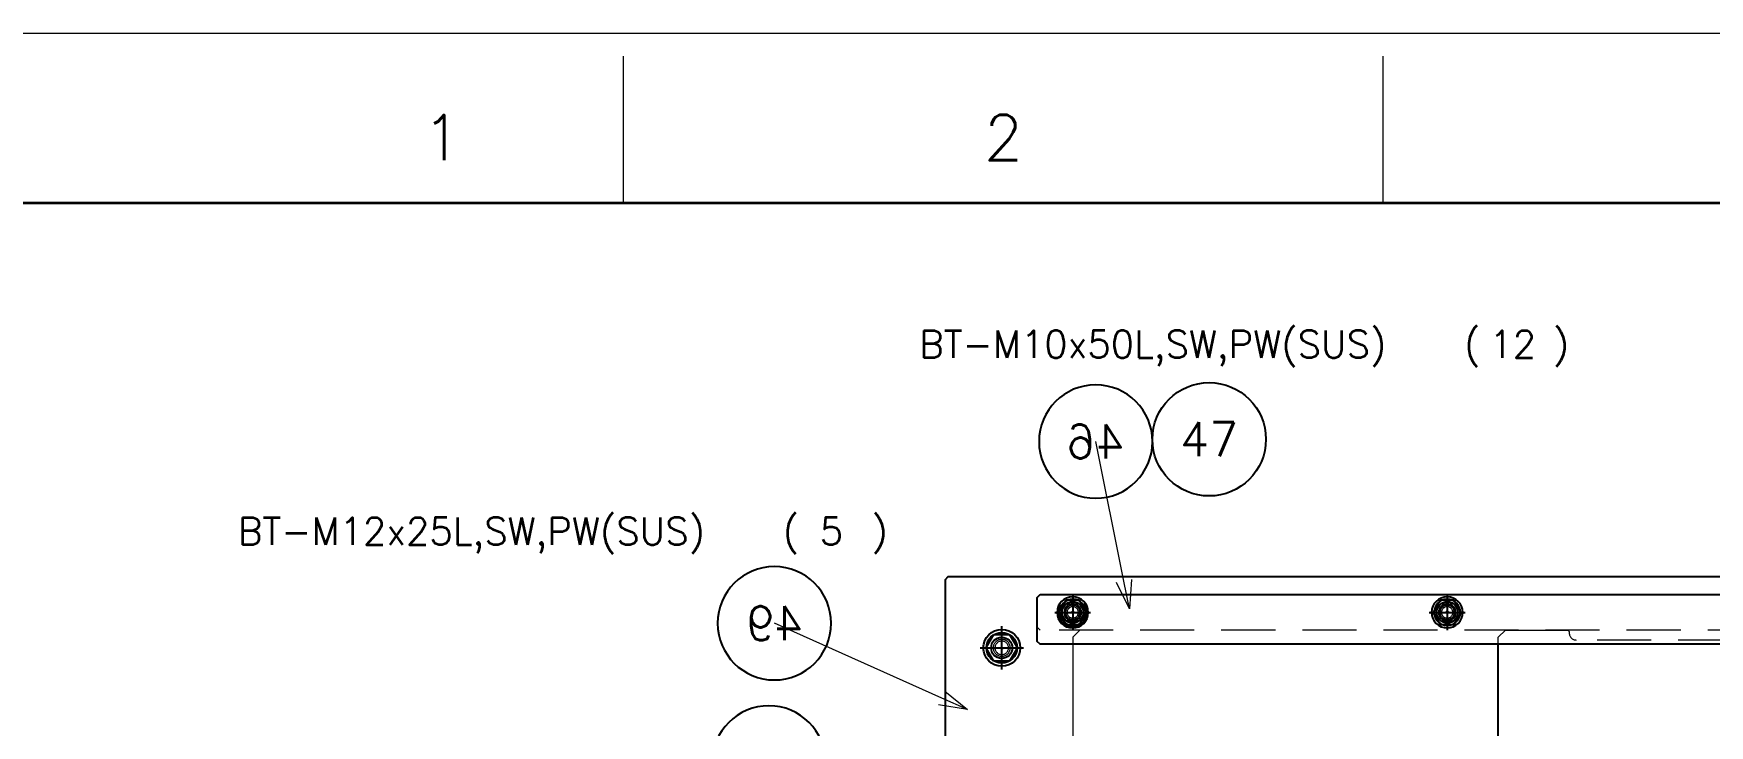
# Model space of a CAD drawing. Header units: millimetres. Extents: x -16130 to 36813, y -8099 to 27484.
# Drawn here: x 11286 to 12467, y 16402 to 16890 of the extents above; entities that cross this region are included whole.
import ezdxf
from ezdxf import colors
from ezdxf.entities.mleader import LeaderData, LeaderLine
from ezdxf.enums import TextEntityAlignment as Align
from ezdxf.math import Vec2, Vec3

# ---------------------------------------------------------------- set-up
doc = ezdxf.new("R2010")
doc.units = ezdxf.units.MM
doc.header["$LTSCALE"] = 6
for name, pattern in [('CENTER2', [28.575, 19.05, -3.175, 3.175, -3.175]), ('HIDDEN', [9.525, 6.35, -3.175]), ('PHANTOM2', [31.75, 15.875, -3.175, 3.175, -3.175, 3.175, -3.175])]:
    doc.linetypes.add(name, pattern=pattern)
for name, color, linetype, lineweight in [('04_HIDDEN', 2, 'HIDDEN', 13), ('05_CENTER', 4, 'CENTER2', 13), ('06_PHANTOM', 2, 'PHANTOM2', 13), ('07_TEXT', 3, 'Continuous', 13), ('08_DIM', 3, 'Continuous', 13), ('90_FRAME', 5, 'Continuous', 35)]:
    doc.layers.add(name, color=color, linetype=linetype, lineweight=lineweight)
doc.layers.add('10_DRAFT', color=8, linetype='Continuous', lineweight=0, plot=False)
doc.layers.add('91_BLANK', color=5, linetype='Continuous', lineweight=0, plot=False)
doc.styles.add('KSS_TXT', font='txt.shx', dxfattribs={"bigfont": 'extfont2.shx'})
doc.styles.add('KSS_TXT_L', font='txt.shx', dxfattribs={"height": 3, "bigfont": 'extfont2.shx'})
doc.styles.get("Standard").update_dxf_attribs({"font": 'txt.shx', "bigfont": 'extfont2.shx'})

# ---------------------------------------------------------------- blocks, each defined once
blk = doc.blocks.new('M10Tz_1_1_1')
at = {"color": 0}
for radius in [5, 4]:
    blk.add_circle((0, 0), radius, dxfattribs=at)
at = {"layer": '05_CENTER'}
for p, q in [((8.3, 0), (-8.3, 0)), ((0, -8.3), (0, 8.3))]:
    blk.add_line(p, q, dxfattribs=at)
blk = doc.blocks.new('A$C275A7328_1_1_1')
at = {"color": 0}
for points in [[(-1029, -47.5), (-1029, 357.5)], [(-9, 357.5), (-9, 354.5)], [(-9, -46), (-9, -47.5)]]:
    blk.add_lwpolyline(points, dxfattribs=at)
blk.add_lwpolyline([(-749, 240), (-189, 240, -0.414214), (-179, 230), (-179, 80, -0.414214), (-189, 70), (-749, 70, -0.414214), (-759, 80), (-759, 230, -0.414214)], format="xyb", close=True, dxfattribs=at)
for centre, radius in [((-729, 305), 7), ((-429, 305), 7), ((-973.2, 229.2), 6), ((-973.2, 229.2), 4.75), ((-824.8, 229.2), 6), ((-824.8, 229.2), 4.75), ((-973.2, 80.8), 6), ((-973.2, 80.8), 4.75), ((-824.8, 80.8), 6), ((-824.8, 80.8), 4.75), ((-729, 5), 7), ((-429, 5), 7)]:
    blk.add_circle(centre, radius, dxfattribs=at)
at = {"layer": '04_HIDDEN', "color": 0}
for p, q in [((-1029, 362.5), (-1024, 367.5)), ((-980, 367.5), (-979, 366.5)), ((-979, 366.5), (-979, 365.5)), ((-58, 367.5), (-59, 366.5)), ((-59, 366.5), (-59, 365.5)), ((-14, 367.5), (-9, 362.5)), ((-1029, 357.5), (-1029, 362.5)), ((-64, 360.5), (-974, 360.5)), ((-9, 362.5), (-9, 357.5)), ((-1029, -52.5), (-1029, -47.5)), ((-1024, -57.5), (-1029, -52.5)), ((-980, -57.5), (-979, -56.5)), ((-979, -56.5), (-979, -55.5)), ((-64, -50.5), (-974, -50.5)), ((-59, -56.5), (-59, -55.5)), ((-58, -57.5), (-59, -56.5)), ((-9, -52.5), (-14, -57.5)), ((-9, -47.5), (-9, -52.5))]:
    blk.add_line(p, q, dxfattribs=at)
at = {"layer": '04_HIDDEN'}
blk.add_lwpolyline([(-9, 355), (-9, -46)], dxfattribs=at)
blk.add_circle((-899, 155), 85, dxfattribs=at)
at = {"layer": '04_HIDDEN', "color": 0}
for centre, start, end in [((-974, 365.5), 180, 270), ((-64, 365.5), 270, 0), ((-974, -55.5), 90, 180), ((-64, -55.5), 0, 90)]:
    blk.add_arc(centre, 5, start, end, dxfattribs=at)
at = {"layer": '05_CENTER'}
for p, q in [((-729, 293), (-729, 317)), ((-429, 293), (-429, 317)), ((-717, 305), (-741, 305)), ((-417, 305), (-441, 305)), ((-899, 275.1), (-899, 34.9)), ((-965.9, 221.9), (-980.6, 236.6)), ((-832.1, 221.9), (-817.4, 236.6)), ((-1044.7, 155), (5.7, 155)), ((-965.9, 88.1), (-980.6, 73.4)), ((-832.1, 88.1), (-817.4, 73.4)), ((-729, 17), (-729, -7)), ((-429, 17), (-429, -7)), ((-717, 5), (-741, 5)), ((-417, 5), (-441, 5))]:
    blk.add_line(p, q, dxfattribs=at)
blk.add_circle((-899, 155), 105, dxfattribs=at)
at = {"layer": '10_DRAFT'}
for p, q in [((-1024, 367.5), (-980, 367.5)), ((-58, 367.5), (-14, 367.5)), ((-1024, -57.5), (-980, -57.5)), ((-58, -57.5), (-14, -57.5))]:
    blk.add_line(p, q, dxfattribs=at)
for p in [(-159, 340), (-19, 340), (-159, 305), (-19, 305), (-159, 5), (-19, 5), (-159, -30), (-19, -30)]:
    blk.add_blockref('M10Tz_1_1_1', p)
blk = doc.blocks.new('A$C13BE1A45_1_1')
at = {"color": 0}
blk.add_lwpolyline([(42, -25), (1498, -25), (1500, -23), (1500, 473), (1498, 475), (42, 475), (40, 473), (40, -23)], close=True, dxfattribs=at)
for centre in [(130, 450), (394, 450), (80, 425)]:
    blk.add_circle(centre, 7.5, dxfattribs=at)
at = {"layer": '05_CENTER'}
for p, q in [((130, 438), (130, 462)), ((394, 438), (394, 462)), ((142, 450), (118, 450)), ((406, 450), (382, 450)), ((80, 413), (80, 437)), ((92, 425), (68, 425))]:
    blk.add_line(p, q, dxfattribs=at)
blk = doc.blocks.new('A$C7EFF71DC_1_1_1')
at = {"color": 0}
blk.add_lwpolyline([(-23, -12.5), (1343, -12.5), (1345, -10.5), (1345, 10.5), (1343, 12.5), (-23, 12.5), (-25, 10.5), (-25, -10.5)], close=True, dxfattribs=at)
for centre in [(0, 0), (264, 0)]:
    blk.add_circle(centre, 6, dxfattribs=at)
at = {"layer": '05_CENTER'}
for p, q in [((9.3, 0), (-9.3, 0)), ((0, -9.3), (0, 9.3)), ((273.3, 0), (254.7, 0)), ((264, -9.3), (264, 9.3))]:
    blk.add_line(p, q, dxfattribs=at)
blk = doc.blocks.new('A$C55004500_1_1')
at = {"color": 0}
blk.add_lwpolyline([(-23, -12.5), (1343, -12.5), (1345, -10.5), (1345, 20.5), (1343, 22.5), (-23, 22.5), (-25, 20.5), (-25, -10.5)], close=True, dxfattribs=at)
for centre in [(0, 0), (264, 0)]:
    blk.add_circle(centre, 6, dxfattribs=at)
at = {"layer": '05_CENTER'}
for p, q in [((9.3, 0), (-9.3, 0)), ((0, -9.3), (0, 9.3)), ((273.3, 0), (254.7, 0)), ((264, -9.3), (264, 9.3))]:
    blk.add_line(p, q, dxfattribs=at)
blk = doc.blocks.new('PCIMRS-10-0.2a_1_1')
at = {"color": 0}
for radius in [10, 5]:
    blk.add_circle((0, 0), radius, dxfattribs=at)
at = {"layer": '05_CENTER', "color": 0}
for p, q in [((0, -11.6), (0, 11.6)), ((11.6, 0), (-11.6, 0))]:
    blk.add_line(p, q, dxfattribs=at)
blk = doc.blocks.new('A$C491655AE_1_1_1_1')
at = {"color": 0, "linetype": 'CENTER2'}
for p, q in [((0, -12.6), (0, 12.6)), ((-12.6, 0), (12.6, 0))]:
    blk.add_line(p, q, dxfattribs=at)
at = {"color": 0}
for p, q in [((-9.8, 0), (-4.9, 8.5)), ((-4.9, -8.5), (-9.8, 0)), ((-4.9, 8.5), (4.9, 8.5)), ((4.9, 8.5), (9.8, 0)), ((9.8, 0), (4.9, -8.5)), ((4.9, -8.5), (-4.9, -8.5))]:
    blk.add_line(p, q, dxfattribs=at)
for radius in [11, 9.25]:
    blk.add_circle((0, 0), radius, dxfattribs=at)
at = {"layer": '10_DRAFT', "style": 'KSS_TXT_L'}
blk.add_text('BT-M10', height=0.3, dxfattribs=at).set_placement((-0.7, -0.5))
blk = doc.blocks.new('A$C1FDB05AD_1_1')
at = {"xscale": -1, "rotation": 180}
for name, p in [('A$C55004500_1_1', (-1440, 410)), ('A$C491655AE_1_1_1_1', (-1440, 410)), ('A$C491655AE_1_1_1_1', (-1176, 410))]:
    blk.add_blockref(name, p, dxfattribs=at)
at = {"layer": '04_HIDDEN', "xscale": -1, "rotation": 180}
blk.add_blockref('A$C7EFF71DC_1_1_1', (-1440, 410), dxfattribs=at)
at = {"layer": '04_HIDDEN', "color": 4, "xscale": -1, "rotation": 180}
blk.add_blockref('PCIMRS-10-0.2a_1_1', (-1440, 410), dxfattribs=at)
blk = doc.blocks.new('A$C285C78E6_1_1_1_1')
at = {"color": 0, "linetype": 'CENTER2'}
for p, q in [((0, -15.3), (0, 15.3)), ((-15.3, 0), (15.3, 0))]:
    blk.add_line(p, q, dxfattribs=at)
at = {"color": 0}
for p, q in [((-11, 0), (-5.5, 9.5)), ((-5.5, -9.5), (-11, 0)), ((-5.5, 9.5), (5.5, 9.5)), ((5.5, 9.5), (11, 0)), ((11, 0), (5.5, -9.5)), ((5.5, -9.5), (-5.5, -9.5))]:
    blk.add_line(p, q, dxfattribs=at)
for radius in [13, 10.8]:
    blk.add_circle((0, 0), radius, dxfattribs=at)
at = {"layer": '10_DRAFT', "style": 'KSS_TXT_L'}
blk.add_text('BT-M12', height=0.3, dxfattribs=at).set_placement((-0.7, -0.5))
blk = doc.blocks.new('AM_BALLOON1')
at = {"transparency": 16777216}
blk.add_circle((0, 0), 5, dxfattribs=at)
blk.add_attdef('B_NUMBER', text='', height=3, dxfattribs=at).set_placement((0, 0), align=Align.MIDDLE_CENTER)
blk = doc.blocks.new('_Open30')
at = {"color": 0, "linetype": 'ByBlock', "lineweight": -2}
for p, q in [((-1, 0.268), (0, 0)), ((0, 0), (-1, -0.268)), ((0, 0), (-1, 0))]:
    blk.add_line(p, q, dxfattribs=at)
blk = doc.blocks.new('_OPEN')
at = {"color": 0, "linetype": 'ByBlock'}
for p, q in [((-1, 0.167), (0, 0)), ((0, 0), (-1, -0.167)), ((0, 0), (-1, 0))]:
    blk.add_line(p, q, dxfattribs=at)
blk = doc.blocks.new('M12Tz_1_1_1')
at = {"color": 0}
for radius in [6, 4.75]:
    blk.add_circle((0, 0), radius, dxfattribs=at)
at = {"layer": '05_CENTER'}
for p, q in [((10.3, 0), (-10.3, 0)), ((0, -10.3), (0, 10.3))]:
    blk.add_line(p, q, dxfattribs=at)
blk = doc.blocks.new('A$C05591054_1_1')
at = {"color": 0}
blk.add_lwpolyline([(1418, -115), (-38, -115), (-40, -113), (-40, 48), (-38, 50), (1418, 50), (1420, 48), (1420, -113)], close=True, dxfattribs=at)
at = {"xscale": -1, "rotation": 180}
for p in [(50, 25), (314, 25)]:
    blk.add_blockref('M10Tz_1_1_1', p, dxfattribs=at)
at = {"xscale": -1}
blk.add_blockref('M12Tz_1_1_1', (0, 0), dxfattribs=at)
blk = doc.blocks.new('*U11')
at = {"layer": '07_TEXT', "color": 0, "style": 'KSS_TXT'}
for s, p in [('(', (61.87, 1)), (')', (71.64, 1))]:
    blk.add_text(s, height=3, dxfattribs=at).set_placement(p)
blk.add_attdef('補助材料名', (1.87, 1), '', height=3, dxfattribs=at)
blk.add_attdef('個数', text='', height=3, dxfattribs=at).set_placement((67.23, 1), align=Align.CENTER)

msp = doc.modelspace()

# ---------------------------------------------------------------- linework, layer by layer
at = {"layer": '06_PHANTOM'}
for p, q in [((12023.3258, 16469.2259), (12018.3258, 16464.2259)), ((12018.3258, 16464.2259), (12018.3258, 16049.2259))]:
    msp.add_line(p, q, dxfattribs=at)
at = {"layer": '90_FRAME', "color": 4, "lineweight": 13}
for p, q in [((11701.76494, 16770.32859), (11701.76494, 16874.02402)), ((12237.23218, 16770.32859), (12237.23218, 16874.02402))]:
    msp.add_line(p, q, dxfattribs=at)
at = {"layer": '90_FRAME'}
msp.add_lwpolyline([(11273.52903, 12329.89744), (17484.67325, 12329.89744), (17484.67325, 16770.32859), (11273.52903, 16770.32859)], close=True, dxfattribs=at)
at = {"layer": '91_BLANK'}
msp.add_lwpolyline([(10962.7618, 12226.66562), (17588.36868, 12226.66562), (17588.36868, 16890.02402), (10962.7618, 16890.02402)], close=True, dxfattribs=at)

# ---------------------------------------------------------------- block references
for name, p in [('A$C13BE1A45_1_1', (11888.3258, 16031.7259)), ('A$C1FDB05AD_1_1', (13458.32651, 16071.7259)), ('A$C285C78E6_1_1_1_1', (11968.3258, 16456.7259)), ('A$C275A7328_1_1_1', (13347.32577, 16101.7259))]:
    msp.add_blockref(name, p)
at = {"layer": '04_HIDDEN'}
msp.add_blockref('A$C05591054_1_1', (11968.32579, 16456.7259), dxfattribs=at)
at = {"layer": '08_DIM', "color": 15, "xscale": 6.4, "yscale": 6.4, "zscale": 6.4}
for p, values in [((11898.23704, 16654.90967), {'補助材料名': 'BT-M10x50L,SW,PW(SUS)', '個数': '12'}), ((11417.93885, 16522.95388), {'補助材料名': 'BT-M12x25L,SW,PW(SUS)', '個数': '5'})]:
    msp.add_blockref('*U11', p, dxfattribs=at).add_auto_attribs(values)

# ---------------------------------------------------------------- texts
at = {"layer": '90_FRAME', "color": 0, "lineweight": 13, "style": 'KSS_TXT'}
for s, p in [('1', (11573.77547, 16790.98216)), ('2', (11969.49856, 16790.98216))]:
    msp.add_text(s, height=32, dxfattribs=at).set_placement(p, align=Align.BOTTOM_CENTER)

# ---------------------------------------------------------------- leaders
at = {"layer": '08_DIM'}
ml = msp.add_multileader_block('Standard', dxfattribs=at)
ml.set_content('AM_BALLOON1', color=256, scale=8)
ml.set_attribute('B_NUMBER', 'W', width=0)
ml.set_leader_properties(color=256, linetype='ByLayer', lineweight=-1)
ml.set_arrow_properties(name='OPEN')
ml.build(insert=Vec2(0, 0))
ml.multileader.update_dxf_attribs({"leader_type": 0, "has_dogleg": 0, "text_right_attachment_type": 6, "dogleg_length": 0, "arrow_head_size": 16, "scale": 4, "block_connection_type": 1})
ctx = ml.context
ctx.base_point, ctx.scale, ctx.char_height, ctx.arrow_head_size, ctx.landing_gap_size, ctx.plane_origin = Vec3(13778.40481, 16629.64663), 4, 32, 16, 16, Vec3(13778.40481, 16629.64663)
ctx.right_attachment, ctx.attachment_type = 6, 1
notes = []
notes.append((ctx, [(0, (0, 0, 0), (0, 0), (1, 0), 1, [])]))
ctx.block.insert = Vec3(13778.40481, 16629.64663)
ml = msp.add_multileader_block('Standard', dxfattribs=at)
ml.set_content('AM_BALLOON1', color=256, scale=8)
ml.set_attribute('B_NUMBER', 'V', width=0)
ml.set_leader_properties(color=256, linetype='ByLayer', lineweight=-1)
ml.set_arrow_properties(name='OPEN')
ml.build(insert=Vec2(0, 0))
ml.multileader.update_dxf_attribs({"leader_type": 0, "has_dogleg": 0, "text_right_attachment_type": 6, "dogleg_length": 0, "arrow_head_size": 16, "scale": 4, "block_connection_type": 1})
ctx = ml.context
ctx.base_point, ctx.scale, ctx.char_height, ctx.arrow_head_size, ctx.landing_gap_size, ctx.plane_origin = Vec3(15125.00199, 16612.85008), 4, 32, 16, 16, Vec3(15159.27631, 16609.77428)
ctx.right_attachment, ctx.attachment_type = 6, 1
notes.append((ctx, [(0, (0, 0, 0), (0, 0), (1, 0), 1, [])]))
ctx.block.insert = Vec3(15125.00199, 16612.85008)
ml = msp.add_multileader_block('Standard', dxfattribs=at)
ml.set_content('AM_BALLOON1', color=256, scale=8)
ml.set_attribute('B_NUMBER', '47', width=0)
ml.set_leader_properties(color=256, linetype='ByLayer', lineweight=-1)
ml.set_arrow_properties(name='OPEN')
ml.build(insert=Vec2(0, 0))
ml.multileader.update_dxf_attribs({"leader_type": 0, "has_dogleg": 0, "text_right_attachment_type": 6, "dogleg_length": 0, "arrow_head_size": 16, "scale": 8, "block_connection_type": 1})
ctx = ml.context
ctx.base_point, ctx.scale, ctx.char_height, ctx.arrow_head_size, ctx.landing_gap_size, ctx.plane_origin = Vec3(12114.5235, 16603.82484), 8, 32, 16, 16, Vec3(12114.5235, 16603.82484)
ctx.right_attachment, ctx.attachment_type = 6, 1
notes.append((ctx, [(0, (0, 0, 0), (0, 0), (1, 0), 1, [])]))
ctx.block.insert = Vec3(12114.5235, 16603.82484)
ml = msp.add_multileader_block('Standard', dxfattribs=at)
ml.set_content('AM_BALLOON1', color=256, scale=-8)
ml.set_attribute('B_NUMBER', '46', width=0)
ml.set_leader_properties(color=256, linetype='ByLayer', lineweight=-1)
ml.set_arrow_properties(name='OPEN30')
ml.build(insert=Vec2(0, 0))
ml.multileader.update_dxf_attribs({"has_dogleg": 0, "text_right_attachment_type": 6, "dogleg_length": 0, "arrow_head_size": 20, "scale": 8, "block_connection_type": 1})
ctx = ml.context
ctx.base_point, ctx.scale, ctx.char_height, ctx.arrow_head_size, ctx.landing_gap_size, ctx.plane_origin = Vec3(12034.57883, 16602.20576), 8, 32, 20, 16, Vec3(13037.35781, 16206.31171)
ctx.right_attachment, ctx.text_align_type, ctx.attachment_type = 6, 2, 1
notes.append((ctx, [(0, (1, 1, 0), (12034.57883, 16602.20576), (-1, 0), 0, [(0, [(12058.39467, 16484.17237)], 0, [])])]))
ctx.block.insert, ctx.block.scale = Vec3(12034.57883, 16602.20576), Vec3(-8, 8, 8)
ml = msp.add_multileader_block('Standard', dxfattribs=at)
ml.set_content('AM_BALLOON1', color=256, scale=-8)
ml.set_attribute('B_NUMBER', '49', width=0)
ml.set_leader_properties(color=256, linetype='ByLayer', lineweight=-1)
ml.set_arrow_properties(name='OPEN30')
ml.build(insert=Vec2(0, 0))
ml.multileader.update_dxf_attribs({"has_dogleg": 0, "text_right_attachment_type": 6, "dogleg_length": 0, "arrow_head_size": 20, "scale": 8, "block_connection_type": 1})
ctx = ml.context
ctx.base_point, ctx.scale, ctx.char_height, ctx.arrow_head_size, ctx.landing_gap_size, ctx.plane_origin = Vec3(11808.04197, 16474.02947), 8, 32, 20, 16, Vec3(12810.82095, 16078.13542)
ctx.right_attachment, ctx.text_align_type, ctx.attachment_type = 6, 2, 1
notes.append((ctx, [(0, (1, 1, 0), (11808.04197, 16474.02947), (-1, 0), 0, [(0, [(11944.27176, 16413.15892)], 0, [])])]))
ctx.block.insert, ctx.block.scale = Vec3(11808.04197, 16474.02947), Vec3(-8, 8, 8)
ml = msp.add_multileader_block('Standard', dxfattribs=at)
ml.set_content('AM_BALLOON1', color=256, scale=-8)
ml.set_attribute('B_NUMBER', '51', width=0)
ml.set_leader_properties(color=256, linetype='ByLayer', lineweight=-1)
ml.set_arrow_properties(name='OPEN30')
ml.build(insert=Vec2(0, 0))
ml.multileader.update_dxf_attribs({"has_dogleg": 0, "text_right_attachment_type": 6, "dogleg_length": 0, "arrow_head_size": 20, "scale": 8, "block_connection_type": 1})
ctx = ml.context
ctx.base_point, ctx.scale, ctx.char_height, ctx.arrow_head_size, ctx.landing_gap_size, ctx.plane_origin = Vec3(11804.15843, 16375.87267), 8, 32, 20, 16, Vec3(12806.93741, 15979.97861)
ctx.right_attachment, ctx.text_align_type, ctx.attachment_type = 6, 2, 1
notes.append((ctx, [(0, (1, 1, 0), (11804.15843, 16375.87267), (-1, 0), 0, [(0, [(11938.74123, 16318.64307)], 0, [])])]))
ctx.block.insert, ctx.block.scale = Vec3(11804.15843, 16375.87267), Vec3(-8, 8, 8)
for ctx, leaders in notes:
    for number, flags, end, landing, length, lines in leaders:
        leader = LeaderData()
        leader.index, (leader.has_last_leader_line, leader.has_dogleg_vector, leader.attachment_direction) = number, flags
        leader.last_leader_point, leader.dogleg_vector, leader.dogleg_length = Vec3(end), Vec3(landing), length
        for number, points, colour, breaks in lines:
            line = LeaderLine()
            line.index, line.vertices, line.color, line.breaks = number, Vec3.list(points), colors.encode_raw_color(colour), breaks
            leader.lines.append(line)
        ctx.leaders.append(leader)

doc.saveas('drawing.dxf')
